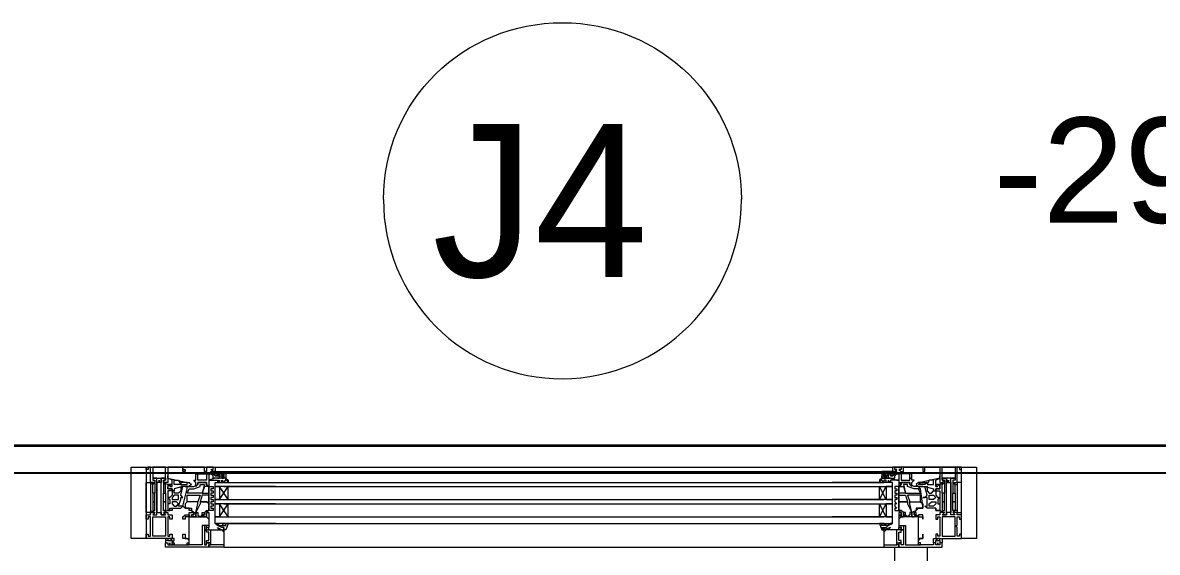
# Model space of a CAD drawing. Header units: millimetres. Extents: x -3501 to 2443, y -1417 to 2787.
# Drawn here: x -349.2 to -237.9, y 1188.5 to 1240.4 of the extents above; entities that cross this region are included whole.
import ezdxf

# ---------------------------------------------------------------- set-up
doc = ezdxf.new("R2010")
doc.units = ezdxf.units.MM
doc.layers.add('Eletroduto', color=160, linetype='Continuous', lineweight=30)
doc.layers.add('TXT e CIRCUITOS', color=7, linetype='Continuous', lineweight=30)
doc.layers.add('PDF_Geometry', color=7, linetype='Continuous')
doc.layers.add('Texto', color=7, linetype='Continuous')
doc.styles.add('PDF Bahnschrift', font='bahnschrift.ttf')
doc.styles.add('txt 2mm', font='arial.ttf', dxfattribs={"height": 100})

msp = doc.modelspace()

# ---------------------------------------------------------------- linework, layer by layer
at = {"layer": 'Eletroduto'}
msp.add_lwpolyline([(-433.96, 1196.31), (-221.41, 1196.28)], dxfattribs=at)
at = {"layer": 'PDF_Geometry', "lineweight": 35}
msp.add_lwpolyline([(-497.07, 1183.93), (-362.04, 1183.93), (-362.04, 1006.37), (-347.02, 1006.37), (-232.31, 1006.37), (-232.31, 1021.39), (-347.02, 1021.39), (-347.02, 1183.93), (-142.15, 1183.93), (-142.15, 1021.39), (-162.47, 1021.39), (-162.47, 1006.37), (-142.15, 1006.37), (-142.15, 996.42), (-127.12, 996.42), (-127.12, 1183.93), (-116.75, 1183.93), (-116.75, 1198.96), (-512.1, 1198.96)], dxfattribs=at)
at = {"layer": 'PDF_Geometry', "lineweight": 18}
for points in [[(-512.1, 1198.96), (372.77, 1198.96), (387.8, 1198.96)], [(-330.3, 1196.84), (-263.84, 1196.84)], [(-334.95, 1196), (-334.95, 1196)], [(-330.3, 1196.21), (-330.08, 1196.21), (-330.3, 1196.21)], [(-329.45, 1196.42), (-264.69, 1196.42)], [(-264.05, 1196.21), (-263.84, 1196.21), (-264.05, 1196.21)], [(-259.19, 1196), (-259.19, 1196)], [(-336.65, 1195.15), (-336.65, 1192.61)], [(-334.74, 1194.94), (-334.53, 1194.94), (-334.74, 1194.94)], [(-332.84, 1194.94), (-332.84, 1194.94)], [(-330.93, 1194.94), (-330.93, 1192.61)], [(-324.37, 1194.94), (-330.3, 1194.94), (-330.3, 1195.36), (-324.37, 1195.36)], [(-329.03, 1193.67), (-329.03, 1194.94), (-329.87, 1194.94), (-329.87, 1193.67), (-329.03, 1193.67), (-329.87, 1194.94), (-329.87, 1193.67), (-329.03, 1194.94)], [(-329.45, 1195.36), (-264.69, 1195.36)], [(-329.45, 1194.94), (-264.69, 1194.94)], [(-329.03, 1195.36), (-329.03, 1195.36)], [(-269.77, 1194.94), (-263.84, 1194.94), (-263.84, 1195.36), (-269.77, 1195.36)], [(-265.11, 1195.36), (-265.11, 1195.36)], [(-265.11, 1193.67), (-265.11, 1194.94), (-264.48, 1194.94), (-264.48, 1193.67), (-265.11, 1193.67), (-264.48, 1194.94), (-264.48, 1193.67), (-265.11, 1194.94)], [(-263.21, 1194.94), (-263.21, 1192.61)], [(-261.3, 1194.94), (-261.3, 1194.94)], [(-259.4, 1194.94), (-259.61, 1194.94), (-259.4, 1194.94)], [(-257.49, 1195.15), (-257.49, 1192.61)], [(-331.78, 1193.46), (-331.78, 1193.46)], [(-331.57, 1194.09), (-331.57, 1194.09)], [(-330.93, 1194.09), (-330.93, 1194.09)], [(-330.93, 1193.46), (-330.93, 1193.46)], [(-324.37, 1193.25), (-330.3, 1193.25), (-330.3, 1193.67), (-324.37, 1193.67)], [(-329.45, 1193.67), (-264.69, 1193.67)], [(-269.77, 1193.25), (-263.84, 1193.25), (-263.84, 1193.67), (-269.77, 1193.67)], [(-263.21, 1194.09), (-263.21, 1194.09)], [(-263.21, 1193.46), (-263.21, 1193.46)], [(-262.57, 1194.09), (-262.57, 1194.09)], [(-262.36, 1193.46), (-262.36, 1193.46)], [(-329.03, 1191.98), (-329.03, 1193.25), (-329.87, 1193.25), (-329.87, 1191.98), (-329.03, 1191.98), (-329.87, 1193.25), (-329.87, 1191.98), (-329.03, 1193.25)], [(-329.45, 1193.25), (-264.69, 1193.25)], [(-265.11, 1191.98), (-265.11, 1193.25), (-264.48, 1193.25), (-264.48, 1191.98), (-265.11, 1191.98), (-264.48, 1193.25), (-264.48, 1191.98), (-265.11, 1193.25)], [(-324.37, 1191.34), (-330.3, 1191.34), (-330.3, 1191.98), (-324.37, 1191.98)], [(-330.3, 1191.34), (-330.3, 1191.34)], [(-330.3, 1191.34), (-330.3, 1191.34)], [(-329.45, 1191.98), (-264.69, 1191.98)], [(-329.45, 1191.34), (-264.69, 1191.34)], [(-329.24, 1191.34), (-329.24, 1191.34)], [(-329.24, 1191.34), (-329.24, 1191.34)], [(-269.77, 1191.34), (-263.84, 1191.34), (-263.84, 1191.98), (-269.77, 1191.98)], [(-264.9, 1191.34), (-264.9, 1191.34)], [(-264.9, 1191.34), (-264.9, 1191.34)], [(-263.84, 1191.34), (-263.84, 1191.34)], [(-263.84, 1191.34), (-263.84, 1191.34)], [(-330.93, 1190.71), (-330.93, 1190.71)], [(-329.66, 1191.13), (-329.66, 1191.13)], [(-329.66, 1190.92), (-329.66, 1190.92)], [(-329.45, 1191.13), (-329.45, 1191.13)], [(-329.45, 1190.92), (-329.45, 1190.92)], [(-329.45, 1190.71), (-329.45, 1190.71)], [(-329.24, 1190.71), (-329.24, 1190.71)], [(-264.9, 1191.13), (-264.9, 1191.13)], [(-264.9, 1190.71), (-264.9, 1190.71)], [(-264.9, 1190.71), (-264.9, 1190.71)], [(-264.48, 1191.13), (-264.48, 1191.13)], [(-264.48, 1190.92), (-264.48, 1190.92)], [(-263.21, 1190.71), (-263.21, 1190.71)], [(-334.53, 1189.65), (-334.53, 1189.44), (-334.32, 1189.65), (-334.32, 1189.86), (-334.53, 1189.86), (-334.95, 1189.86), (-334.95, 1189.65), (-334.53, 1189.65), (-334.74, 1189.86), (-334.95, 1189.86), (-335.16, 1189.86), (-335.16, 1189.65), (-335.16, 1189.44), (-334.95, 1189.44)], [(-334.95, 1189.65), (-335.16, 1189.65), (-335.16, 1189.44), (-334.95, 1189.44), (-334.95, 1189.22), (-334.74, 1189.22), (-334.53, 1189.22), (-334.53, 1189.44)], [(-335.16, 1189.44), (-335.16, 1189.44)], [(-334.95, 1189.65), (-334.95, 1189.65)], [(-334.95, 1189.65), (-334.95, 1189.65)], [(-334.74, 1189.44), (-334.74, 1189.22), (-334.74, 1189.44)], [(-334.53, 1189.65), (-334.53, 1189.65)], [(-334.53, 1189.65), (-334.53, 1189.65)], [(-334.53, 1189.65), (-334.53, 1189.65)], [(-334.53, 1189.44), (-334.53, 1189.44)], [(-334.53, 1189.44), (-334.53, 1189.44)], [(-329.45, 1189.01), (-264.69, 1189.01)], [(-259.19, 1189.65), (-259.19, 1189.86), (-258.97, 1189.86), (-258.97, 1189.65), (-258.97, 1189.44), (-259.19, 1189.44), (-259.19, 1189.22), (-259.4, 1189.22), (-259.61, 1189.22), (-259.61, 1189.44), (-259.82, 1189.44), (-259.82, 1189.65), (-259.82, 1189.86), (-259.61, 1189.86), (-259.19, 1189.86), (-259.4, 1189.86), (-259.61, 1189.65)], [(-259.82, 1189.44), (-259.82, 1189.44)], [(-259.61, 1189.65), (-259.61, 1189.65)], [(-259.61, 1189.44), (-259.61, 1189.65), (-259.19, 1189.65), (-259.19, 1189.44)], [(-259.61, 1189.65), (-259.61, 1189.65)], [(-259.61, 1189.65), (-259.61, 1189.65)], [(-259.61, 1189.44), (-259.61, 1189.44)], [(-259.4, 1189.44), (-259.4, 1189.22), (-259.4, 1189.44)], [(-259.19, 1189.65), (-259.19, 1189.65)], [(-259.19, 1189.65), (-259.19, 1189.65)], [(-259.19, 1189.65), (-259.19, 1189.65)], [(-259.19, 1189.44), (-259.19, 1189.44)], [(-258.97, 1189.44), (-258.97, 1189.44)]]:
    msp.add_lwpolyline(points, dxfattribs=at)
at = {"layer": 'PDF_Geometry', "color": 55, "lineweight": 18, "true_color": 0xafaf3c}
for points in [[(-337.07, 1196.84), (-337.07, 1189.86), (-338.55, 1189.86), (-338.55, 1196.84)], [(-255.59, 1196.84), (-255.59, 1189.86), (-257.07, 1189.86), (-257.07, 1196.84)]]:
    msp.add_lwpolyline(points, close=True, dxfattribs=at)
at = {"layer": 'PDF_Geometry', "lineweight": 18}
for points in [[(-334.95, 1196.63), (-334.95, 1195.36), (-335.16, 1195.36), (-335.38, 1195.36), (-335.38, 1195.57), (-335.16, 1195.57), (-335.16, 1195.78), (-335.59, 1195.78), (-335.59, 1195.57), (-335.59, 1195.36), (-335.8, 1195.36), (-335.8, 1195.57), (-335.8, 1195.36), (-336.01, 1195.36), (-336.01, 1195.57), (-336.01, 1195.78), (-336.43, 1195.78), (-336.43, 1195.57), (-336.22, 1195.57), (-336.22, 1195.36), (-336.43, 1195.36), (-336.65, 1195.36), (-336.65, 1196.84), (-336.86, 1196.84), (-336.86, 1196.63), (-337.07, 1196.63), (-337.07, 1196.84), (-330.51, 1196.84), (-330.3, 1196.84), (-330.3, 1196.42), (-330.51, 1196.42), (-330.72, 1196.63), (-330.51, 1196.63), (-330.51, 1196.84), (-331.14, 1196.84), (-331.14, 1196.63), (-331.14, 1196.42), (-331.35, 1196.42), (-331.35, 1196.63), (-331.35, 1196.84), (-333.47, 1196.84), (-333.47, 1196.63), (-333.26, 1196.63), (-333.26, 1196.42), (-333.47, 1196.42), (-333.47, 1196.63), (-333.47, 1196.84), (-334.53, 1196.84), (-334.95, 1196.84)], [(-335.16, 1196.84), (-336.43, 1196.84), (-336.43, 1196), (-336.43, 1195.78), (-335.16, 1195.78), (-335.16, 1196)], [(-259.19, 1196.63), (-259.19, 1195.36), (-258.97, 1195.36), (-258.76, 1195.57), (-258.97, 1195.57), (-258.97, 1195.78), (-258.55, 1195.78), (-258.55, 1195.57), (-258.55, 1195.36), (-258.34, 1195.57), (-258.34, 1195.36), (-258.13, 1195.36), (-258.13, 1195.57), (-258.13, 1195.78), (-257.7, 1195.78), (-257.7, 1195.57), (-257.92, 1195.57), (-257.92, 1195.36), (-257.7, 1195.36), (-257.49, 1195.36), (-257.49, 1196.84), (-257.28, 1196.84), (-257.28, 1196.63), (-257.07, 1196.63), (-257.07, 1196.84), (-263.63, 1196.84), (-263.84, 1196.84), (-263.84, 1196.42), (-263.63, 1196.42), (-263.42, 1196.63), (-263.63, 1196.63), (-263.63, 1196.84), (-262.99, 1196.84), (-262.99, 1196.63), (-263.21, 1196.63), (-262.99, 1196.42), (-262.78, 1196.42), (-262.78, 1196.63), (-262.78, 1196.84), (-260.88, 1196.84), (-260.88, 1196.63), (-260.88, 1196.42), (-260.67, 1196.42), (-260.67, 1196.63), (-260.67, 1196.84), (-259.61, 1196.84), (-259.19, 1196.84)], [(-258.97, 1196.84), (-257.7, 1196.84), (-257.7, 1196), (-257.7, 1195.78), (-258.97, 1195.78), (-258.97, 1196)], [(-336.01, 1195.36), (-336.01, 1195.57), (-336.01, 1195.78), (-336.43, 1195.78), (-336.43, 1195.57), (-336.22, 1195.57), (-336.22, 1195.36), (-336.65, 1195.15), (-336.65, 1192.61), (-336.22, 1192.4), (-336.43, 1192.19), (-336.01, 1192.19), (-336.01, 1192.4)], [(-335.59, 1195.36), (-335.59, 1195.57), (-335.59, 1195.78), (-335.16, 1195.78), (-335.16, 1195.57), (-335.38, 1195.57), (-335.38, 1195.36), (-334.95, 1195.15), (-334.53, 1195.15), (-334.74, 1195.15), (-334.95, 1195.15), (-334.95, 1194.73), (-334.74, 1194.73), (-334.53, 1194.73), (-334.53, 1194.52), (-334.74, 1194.52), (-334.95, 1194.52), (-334.95, 1192.61), (-334.74, 1192.61), (-334.74, 1192.82), (-334.53, 1192.82), (-334.53, 1192.61), (-334.95, 1192.61), (-335.38, 1192.4), (-335.16, 1192.19), (-335.59, 1192.19), (-335.59, 1192.4)], [(-332.84, 1194.94), (-333.47, 1194.94), (-334.32, 1194.73), (-334.32, 1194.52), (-334.53, 1194.52), (-334.53, 1194.73), (-334.74, 1194.73), (-334.95, 1194.73), (-334.95, 1194.94), (-334.74, 1195.15), (-334.74, 1194.94), (-334.53, 1194.94), (-334.53, 1195.15), (-334.53, 1195.36), (-334.53, 1195.57), (-334.95, 1195.78), (-334.95, 1196), (-334.95, 1195.78), (-333.05, 1195.36), (-332.84, 1195.36), (-332.62, 1195.15)], [(-332.2, 1195.15), (-332.2, 1195.36), (-332.41, 1195.57), (-332.2, 1195.57), (-332.2, 1195.78), (-332.2, 1196.21), (-330.51, 1196.21), (-330.3, 1196.21), (-330.51, 1196.21), (-330.3, 1196), (-330.08, 1196), (-330.08, 1196.21), (-329.45, 1196.21), (-329.45, 1195.78), (-329.66, 1196), (-329.45, 1196), (-329.45, 1196.21), (-329.87, 1196.21), (-330.08, 1196), (-329.87, 1196), (-329.87, 1195.78), (-330.3, 1195.78), (-330.51, 1195.78), (-330.51, 1196), (-330.72, 1196.21), (-330.93, 1196.21), (-330.93, 1196), (-330.93, 1195.57), (-330.93, 1195.15), (-330.93, 1194.94), (-331.14, 1195.15), (-331.14, 1195.36), (-331.99, 1195.36), (-331.99, 1195.15), (-332.2, 1194.94)], [(-331.99, 1195.57), (-331.99, 1196.21), (-331.14, 1196.21), (-331.14, 1195.57)], [(-330.08, 1195.36), (-329.87, 1195.57), (-329.87, 1195.36), (-329.66, 1195.36), (-329.66, 1195.57), (-329.45, 1195.36), (-329.24, 1195.57), (-329.24, 1195.78), (-329.45, 1195.78), (-330.08, 1195.78), (-330.3, 1195.78), (-330.93, 1195.57), (-330.72, 1195.57), (-330.3, 1195.57), (-330.08, 1195.57)], [(-329.03, 1195.57), (-329.03, 1195.36), (-329.24, 1195.78), (-329.45, 1195.78), (-330.08, 1195.78), (-329.87, 1195.78), (-329.87, 1196), (-329.87, 1196.21), (-329.66, 1196.21), (-329.66, 1196), (-329.45, 1196), (-329.66, 1196), (-329.66, 1195.78), (-329.45, 1195.78), (-329.45, 1196), (-329.45, 1196.21), (-330.08, 1196.21), (-330.08, 1196), (-330.3, 1196), (-330.51, 1196.21), (-330.3, 1196.21), (-330.72, 1196.21), (-330.72, 1196.42), (-330.3, 1196.42), (-329.24, 1196.42), (-329.24, 1196.21), (-329.24, 1196), (-329.24, 1195.78)], [(-329.87, 1196), (-329.66, 1196), (-329.66, 1195.78), (-329.87, 1195.78)], [(-265.11, 1195.57), (-265.11, 1195.36), (-264.9, 1195.78), (-264.69, 1195.78), (-264.05, 1195.78), (-264.26, 1195.78), (-264.26, 1196), (-264.26, 1196.21), (-264.48, 1196.21), (-264.69, 1196), (-264.48, 1196), (-264.48, 1195.78), (-264.69, 1195.78), (-264.9, 1195.78), (-264.9, 1196), (-264.69, 1196), (-264.69, 1196.21), (-264.9, 1196.21), (-264.69, 1196.21), (-264.05, 1196.21), (-264.05, 1196), (-263.84, 1196), (-263.63, 1196.21), (-263.84, 1196.21), (-263.42, 1196.21), (-263.42, 1196.42), (-263.84, 1196.42), (-264.9, 1196.42), (-264.9, 1196.21), (-264.9, 1196), (-264.9, 1195.78)], [(-264.05, 1195.36), (-264.26, 1195.57), (-264.26, 1195.36), (-264.48, 1195.36), (-264.48, 1195.57), (-264.69, 1195.57), (-264.69, 1195.36), (-264.9, 1195.57), (-264.9, 1195.78), (-264.69, 1195.78), (-264.05, 1195.78), (-263.42, 1195.57), (-263.21, 1195.57), (-263.42, 1195.57), (-264.05, 1195.57)], [(-261.94, 1195.15), (-261.94, 1195.36), (-261.73, 1195.57), (-261.94, 1195.57), (-261.94, 1195.78), (-262.15, 1195.78), (-261.94, 1195.78), (-261.94, 1196.21), (-263.63, 1196.21), (-263.84, 1196.21), (-263.63, 1196.21), (-263.84, 1196), (-264.05, 1196), (-264.05, 1196.21), (-264.69, 1196.21), (-264.69, 1195.78), (-264.48, 1196), (-264.69, 1196), (-264.69, 1196.21), (-264.26, 1196.21), (-264.26, 1196), (-264.26, 1195.78), (-263.84, 1195.78), (-263.63, 1195.78), (-263.63, 1196), (-263.42, 1196.21), (-263.21, 1196.21), (-263.21, 1196), (-263.21, 1195.57), (-263.21, 1195.15), (-263.21, 1194.94), (-262.99, 1195.15), (-263.21, 1195.36), (-262.99, 1195.36), (-262.15, 1195.36), (-262.15, 1195.15), (-261.94, 1194.94)], [(-264.26, 1196), (-264.48, 1196), (-264.48, 1195.78), (-264.26, 1195.78)], [(-262.15, 1195.57), (-262.15, 1196.21), (-262.99, 1196.21), (-262.99, 1195.57)], [(-261.3, 1194.94), (-260.67, 1194.94), (-259.82, 1194.73), (-259.82, 1194.52), (-259.61, 1194.52), (-259.61, 1194.73), (-259.4, 1194.73), (-259.19, 1194.73), (-259.19, 1194.94), (-259.4, 1195.15), (-259.61, 1195.15), (-259.61, 1194.94), (-259.61, 1195.15), (-259.61, 1195.36), (-259.61, 1195.57), (-259.19, 1195.78), (-259.19, 1196), (-259.19, 1195.78), (-261.09, 1195.36), (-261.3, 1195.36), (-261.51, 1195.15)], [(-258.55, 1195.36), (-258.55, 1195.57), (-258.55, 1195.78), (-258.97, 1195.78), (-258.97, 1195.57), (-258.76, 1195.57), (-258.76, 1195.36), (-259.19, 1195.15), (-259.61, 1195.15), (-259.4, 1195.15), (-259.19, 1195.15), (-259.19, 1194.73), (-259.4, 1194.73), (-259.61, 1194.73), (-259.61, 1194.52), (-259.4, 1194.52), (-259.19, 1194.52), (-259.19, 1192.61), (-259.4, 1192.61), (-259.61, 1192.61), (-259.61, 1192.82), (-259.61, 1192.61), (-259.19, 1192.61), (-258.76, 1192.4), (-258.97, 1192.19), (-258.55, 1192.19), (-258.55, 1192.4)], [(-258.13, 1195.36), (-258.13, 1195.57), (-258.13, 1195.78), (-257.7, 1195.78), (-257.7, 1195.57), (-257.92, 1195.57), (-257.92, 1195.36), (-257.7, 1195.15), (-257.49, 1195.15), (-257.49, 1192.61), (-257.7, 1192.61), (-257.92, 1192.4), (-257.7, 1192.19), (-258.13, 1192.19), (-258.13, 1192.4)], [(-336.65, 1192.4), (-337.07, 1192.4), (-337.07, 1192.61), (-337.07, 1195.15), (-337.07, 1195.36), (-336.65, 1195.36), (-336.65, 1195.15), (-336.65, 1192.61)], [(-336.43, 1194.3), (-336.43, 1194.52), (-336.43, 1195.15), (-336.22, 1195.36), (-336.22, 1195.15), (-336.22, 1194.52), (-336.22, 1194.3)], [(-336.01, 1192.4), (-335.59, 1192.4), (-335.59, 1192.61), (-335.59, 1195.15), (-335.59, 1195.36), (-336.01, 1195.36), (-336.01, 1195.15), (-336.01, 1192.61)], [(-335.16, 1194.3), (-335.16, 1194.52), (-335.16, 1195.15), (-335.38, 1195.36), (-335.38, 1195.15), (-335.38, 1194.52), (-335.38, 1194.3)], [(-334.53, 1192.82), (-334.32, 1192.82), (-333.68, 1192.82), (-333.47, 1193.03), (-333.68, 1193.03), (-333.89, 1193.03), (-333.68, 1193.67), (-333.68, 1193.88), (-333.47, 1193.88), (-333.68, 1194.09), (-333.47, 1194.94), (-333.68, 1194.94), (-333.68, 1194.52), (-333.89, 1194.3), (-334.32, 1194.3), (-334.32, 1194.52), (-334.53, 1194.52), (-334.53, 1194.09), (-334.74, 1193.88), (-334.95, 1193.88), (-334.74, 1193.67), (-334.74, 1193.25), (-334.95, 1193.25), (-334.95, 1193.03), (-334.95, 1192.82), (-334.95, 1192.61), (-334.74, 1192.61), (-334.74, 1192.82)], [(-334.32, 1195.57), (-333.89, 1195.57), (-333.68, 1195.15), (-333.89, 1195.15), (-334.32, 1195.15)], [(-333.68, 1195.15), (-333.47, 1195.15), (-333.05, 1195.15), (-333.05, 1195.36), (-333.68, 1195.36)], [(-332.41, 1194.94), (-331.99, 1195.15), (-331.99, 1195.36), (-331.14, 1195.36), (-331.14, 1195.15), (-330.93, 1194.94), (-330.93, 1192.61), (-331.14, 1192.4), (-331.14, 1192.19), (-331.14, 1191.98), (-331.35, 1191.98), (-331.57, 1192.19), (-331.35, 1192.19), (-331.35, 1192.4), (-331.14, 1192.61), (-330.93, 1192.61), (-330.93, 1193.25), (-331.14, 1193.46), (-331.78, 1193.46), (-331.78, 1193.25), (-332.2, 1192.4), (-332.2, 1192.19), (-332.2, 1191.98), (-332.62, 1191.98), (-332.62, 1192.19), (-332.41, 1192.19), (-332.41, 1192.4), (-332.62, 1192.61), (-332.84, 1192.61), (-332.84, 1192.82), (-333.26, 1192.82), (-333.47, 1193.03), (-333.05, 1194.73), (-333.05, 1194.94)], [(-332.84, 1194.94), (-333.05, 1194.94), (-333.26, 1194.94), (-333.05, 1194.94)], [(-333.05, 1194.3), (-332.84, 1194.73), (-332.41, 1194.73), (-331.78, 1194.94), (-331.78, 1195.15), (-331.57, 1195.15), (-331.35, 1195.15), (-331.57, 1194.3), (-331.78, 1194.3)], [(-330.93, 1194.3), (-330.93, 1194.94), (-331.35, 1194.94), (-331.57, 1194.3)], [(-330.51, 1194.94), (-330.51, 1194.73), (-330.72, 1194.73), (-330.72, 1194.52), (-330.51, 1194.52), (-330.51, 1194.3), (-330.72, 1194.3), (-330.72, 1194.09), (-330.51, 1194.09), (-330.51, 1193.88), (-330.72, 1193.88), (-330.72, 1193.67), (-330.51, 1193.67), (-330.51, 1193.46), (-330.72, 1193.46), (-330.72, 1193.25), (-330.51, 1193.25), (-330.51, 1193.03), (-330.72, 1193.03), (-330.72, 1192.82), (-330.51, 1192.82), (-330.51, 1192.61), (-330.93, 1192.61), (-330.93, 1194.94)], [(-329.87, 1194.94), (-329.87, 1193.67), (-330.3, 1193.67), (-330.3, 1194.94)], [(-264.48, 1194.94), (-264.48, 1193.67), (-263.84, 1193.67), (-263.84, 1194.94)], [(-263.63, 1194.94), (-263.63, 1194.73), (-263.42, 1194.73), (-263.42, 1194.52), (-263.63, 1194.52), (-263.63, 1194.3), (-263.42, 1194.3), (-263.42, 1194.09), (-263.63, 1194.09), (-263.63, 1193.88), (-263.42, 1193.88), (-263.42, 1193.67), (-263.63, 1193.67), (-263.63, 1193.46), (-263.42, 1193.25), (-263.63, 1193.25), (-263.63, 1193.03), (-263.42, 1192.82), (-263.63, 1192.82), (-263.63, 1192.61), (-263.21, 1192.61), (-263.21, 1194.94)], [(-261.73, 1194.94), (-262.15, 1195.15), (-262.15, 1195.36), (-262.99, 1195.36), (-262.99, 1195.15), (-263.21, 1194.94), (-263.21, 1192.61), (-262.99, 1192.4), (-262.99, 1192.19), (-262.99, 1191.98), (-262.78, 1191.98), (-262.78, 1192.19), (-262.78, 1192.4), (-262.99, 1192.61), (-263.21, 1192.61), (-263.21, 1193.25), (-263.21, 1193.46), (-262.36, 1193.46), (-262.36, 1193.25), (-261.94, 1192.4), (-261.94, 1192.19), (-261.94, 1191.98), (-261.73, 1191.98), (-261.51, 1192.19), (-261.73, 1192.19), (-261.73, 1192.4), (-261.51, 1192.61), (-261.3, 1192.82), (-260.88, 1192.82), (-260.88, 1193.03), (-261.09, 1194.73), (-261.3, 1194.94)], [(-263.21, 1194.3), (-263.21, 1194.94), (-262.99, 1194.94), (-262.78, 1194.94), (-262.57, 1194.3)], [(-261.3, 1194.3), (-261.09, 1194.3), (-261.3, 1194.73), (-261.73, 1194.73), (-262.36, 1194.94), (-262.36, 1195.15), (-262.57, 1195.15), (-262.78, 1195.15), (-262.57, 1194.3), (-262.36, 1194.3)], [(-260.67, 1195.15), (-261.09, 1195.15), (-261.3, 1195.15), (-261.09, 1195.36), (-260.46, 1195.36)], [(-261.3, 1194.94), (-261.09, 1194.94), (-260.88, 1194.94), (-261.09, 1194.94)], [(-259.61, 1192.82), (-259.82, 1192.82), (-260.46, 1192.82), (-260.67, 1193.03), (-260.46, 1193.03), (-260.46, 1193.67), (-260.46, 1193.88), (-260.67, 1193.88), (-260.88, 1193.88), (-260.67, 1193.88), (-260.46, 1194.09), (-260.67, 1194.94), (-260.46, 1194.94), (-260.46, 1194.52), (-260.24, 1194.3), (-260.03, 1194.3), (-259.82, 1194.52), (-259.61, 1194.52), (-259.61, 1194.09), (-259.4, 1193.88), (-259.19, 1193.88), (-259.4, 1193.67), (-259.4, 1193.25), (-259.19, 1193.25), (-259.19, 1193.03), (-259.19, 1192.82), (-259.19, 1192.61), (-259.4, 1192.61), (-259.61, 1192.61)], [(-259.82, 1195.57), (-260.24, 1195.57), (-260.46, 1195.15), (-259.82, 1195.15)], [(-258.97, 1194.3), (-258.97, 1194.52), (-258.97, 1195.15), (-258.76, 1195.36), (-258.76, 1195.15), (-258.76, 1194.52), (-258.76, 1194.3)], [(-258.13, 1192.4), (-258.55, 1192.4), (-258.55, 1192.61), (-258.55, 1195.15), (-258.55, 1195.36), (-258.13, 1195.36), (-258.13, 1195.15), (-258.13, 1192.61)], [(-257.7, 1194.3), (-257.7, 1194.52), (-257.7, 1195.15), (-257.92, 1195.36), (-257.92, 1195.15), (-257.92, 1194.52), (-257.92, 1194.3)], [(-257.49, 1192.4), (-257.07, 1192.4), (-257.07, 1192.61), (-257.07, 1195.15), (-257.07, 1195.36), (-257.49, 1195.36), (-257.49, 1195.15), (-257.49, 1192.61)], [(-336.22, 1193.46), (-336.22, 1194.3), (-336.43, 1194.3), (-336.43, 1193.46)], [(-336.43, 1193.46), (-336.43, 1192.61), (-336.22, 1192.61), (-336.22, 1193.46)], [(-335.38, 1193.46), (-335.38, 1194.3), (-335.16, 1194.3), (-335.16, 1193.46)], [(-335.16, 1193.46), (-335.16, 1192.61), (-335.38, 1192.61), (-335.38, 1193.46)], [(-334.53, 1193.88), (-334.53, 1193.67), (-333.89, 1193.67), (-333.89, 1194.09), (-334.32, 1194.09)], [(-334.53, 1193.46), (-334.53, 1193.25), (-334.32, 1193.03), (-334.11, 1193.03), (-333.89, 1193.25), (-334.11, 1193.46)], [(-333.05, 1193.46), (-333.26, 1193.25), (-333.26, 1192.82), (-332.84, 1192.82), (-332.62, 1192.82), (-332.62, 1192.61), (-332.41, 1192.4), (-332.2, 1192.4), (-331.99, 1193.25), (-331.99, 1193.46)], [(-331.78, 1194.09), (-331.99, 1193.46), (-333.05, 1193.46), (-333.05, 1194.09)], [(-330.93, 1194.09), (-331.57, 1194.09), (-331.78, 1193.46), (-330.93, 1193.46)], [(-263.21, 1194.09), (-262.57, 1194.09), (-262.36, 1193.46), (-263.21, 1193.46)], [(-262.36, 1194.09), (-262.15, 1193.46), (-261.09, 1193.46), (-261.09, 1194.09)], [(-261.09, 1193.46), (-260.88, 1193.25), (-260.88, 1192.82), (-261.3, 1192.82), (-261.51, 1192.82), (-261.51, 1192.61), (-261.94, 1192.4), (-262.15, 1193.25), (-262.15, 1193.46)], [(-259.61, 1193.88), (-259.82, 1193.67), (-260.24, 1193.67), (-260.24, 1194.09), (-259.82, 1194.09)], [(-259.61, 1193.46), (-259.61, 1193.25), (-259.82, 1193.03), (-260.03, 1193.03), (-260.24, 1193.03), (-260.24, 1193.25), (-260.03, 1193.46)], [(-258.76, 1193.46), (-258.76, 1194.3), (-258.97, 1194.3), (-258.97, 1193.46)], [(-258.97, 1193.46), (-258.97, 1192.61), (-258.76, 1192.61), (-258.76, 1193.46)], [(-257.92, 1193.46), (-257.92, 1194.3), (-257.7, 1194.3), (-257.7, 1193.46)], [(-257.7, 1193.46), (-257.7, 1192.61), (-257.92, 1192.61), (-257.92, 1193.46)], [(-334.95, 1192.19), (-334.53, 1192.19), (-334.53, 1191.76), (-334.74, 1191.76), (-334.74, 1191.98), (-334.95, 1191.98), (-334.95, 1191.13), (-334.95, 1190.92), (-334.95, 1190.07), (-334.74, 1190.07), (-334.74, 1190.28), (-334.53, 1190.28), (-334.53, 1189.86), (-337.07, 1189.86), (-337.07, 1190.28), (-336.86, 1190.28), (-336.86, 1190.07), (-336.65, 1190.07), (-336.65, 1190.92), (-336.65, 1191.13), (-336.65, 1191.98), (-336.86, 1191.98), (-336.86, 1191.76), (-337.07, 1191.76), (-337.07, 1192.19), (-336.65, 1192.19), (-336.65, 1192.4), (-336.43, 1192.4), (-336.22, 1192.4), (-336.43, 1192.19), (-336.01, 1192.19), (-336.01, 1192.4), (-335.8, 1192.4), (-335.59, 1192.4), (-335.59, 1192.19), (-335.16, 1192.19), (-335.38, 1192.4), (-335.16, 1192.4), (-334.95, 1192.4)], [(-330.93, 1191.13), (-330.93, 1190.92), (-331.14, 1190.92), (-331.14, 1191.13), (-331.35, 1191.13), (-331.35, 1190.07), (-331.35, 1189.22), (-331.14, 1189.22), (-331.14, 1189.44), (-330.93, 1189.44), (-330.93, 1189.01), (-335.16, 1189.01), (-335.16, 1189.44), (-334.95, 1189.44), (-334.95, 1189.22), (-334.53, 1189.22), (-334.53, 1189.44), (-334.32, 1189.44), (-334.32, 1189.22), (-334.53, 1189.22), (-332.84, 1189.22), (-333.05, 1189.22), (-333.05, 1189.44), (-332.84, 1189.44), (-332.84, 1189.65), (-333.05, 1189.86), (-333.26, 1189.86), (-333.47, 1189.86), (-333.47, 1190.28), (-333.26, 1190.28), (-333.26, 1189.86), (-332.84, 1189.86), (-332.84, 1190.07), (-332.84, 1190.28), (-332.84, 1191.76), (-332.84, 1191.98), (-333.26, 1191.98), (-333.26, 1191.76), (-333.47, 1191.76), (-333.47, 1191.98), (-333.26, 1192.19), (-332.84, 1192.19), (-332.84, 1191.98), (-332.84, 1192.19), (-332.84, 1192.4), (-332.62, 1192.4), (-332.41, 1192.4), (-332.41, 1192.19), (-332.62, 1192.19), (-332.62, 1191.98), (-332.2, 1191.98), (-332.2, 1192.19), (-332.2, 1192.4), (-331.99, 1192.4), (-331.99, 1192.19), (-331.78, 1191.98), (-331.57, 1192.19), (-331.57, 1192.4), (-331.35, 1192.4), (-331.35, 1192.19), (-331.57, 1192.19), (-331.57, 1191.98), (-331.14, 1191.98), (-331.14, 1192.19), (-331.14, 1192.4), (-330.93, 1192.4)], [(-329.87, 1193.25), (-329.87, 1191.98), (-330.3, 1191.98), (-330.3, 1193.25)], [(-264.48, 1193.25), (-264.48, 1191.98), (-263.84, 1191.98), (-263.84, 1193.25)], [(-263.21, 1191.13), (-263.21, 1190.92), (-262.99, 1190.92), (-262.99, 1191.13), (-262.78, 1191.13), (-262.78, 1190.07), (-262.78, 1189.22), (-262.99, 1189.22), (-262.99, 1189.44), (-263.21, 1189.44), (-263.21, 1189.01), (-259.19, 1189.01), (-258.97, 1189.01), (-258.97, 1189.44), (-259.19, 1189.44), (-259.19, 1189.22), (-259.61, 1189.22), (-259.61, 1189.44), (-259.82, 1189.44), (-259.82, 1189.22), (-261.3, 1189.22), (-261.09, 1189.22), (-261.09, 1189.44), (-261.3, 1189.44), (-261.3, 1189.65), (-261.09, 1189.86), (-260.88, 1189.86), (-260.88, 1190.28), (-260.88, 1189.86), (-261.3, 1189.86), (-261.3, 1190.07), (-261.3, 1190.28), (-261.3, 1191.76), (-261.3, 1191.98), (-260.88, 1191.98), (-260.88, 1191.76), (-260.88, 1191.98), (-260.88, 1192.19), (-261.3, 1192.19), (-261.3, 1191.98), (-261.51, 1192.19), (-261.51, 1192.4), (-261.73, 1192.4), (-261.73, 1192.19), (-261.51, 1192.19), (-261.51, 1191.98), (-261.94, 1191.98), (-261.94, 1192.19), (-261.94, 1192.4), (-262.15, 1192.4), (-262.15, 1192.19), (-262.36, 1191.98), (-262.57, 1192.19), (-262.57, 1192.4), (-262.78, 1192.4), (-262.78, 1192.19), (-262.57, 1192.19), (-262.78, 1191.98), (-262.99, 1191.98), (-263.21, 1192.19), (-262.99, 1192.19), (-262.99, 1192.4), (-263.21, 1192.4)], [(-259.19, 1192.19), (-259.61, 1192.19), (-259.61, 1191.76), (-259.4, 1191.76), (-259.4, 1191.98), (-259.19, 1191.98), (-259.19, 1191.13), (-259.19, 1190.92), (-259.19, 1190.07), (-259.4, 1190.07), (-259.4, 1190.28), (-259.61, 1190.28), (-259.61, 1189.86), (-257.07, 1189.86), (-257.07, 1190.28), (-257.28, 1190.28), (-257.28, 1190.07), (-257.49, 1190.07), (-257.49, 1190.92), (-257.7, 1191.13), (-257.49, 1191.13), (-257.49, 1191.98), (-257.28, 1191.98), (-257.28, 1191.76), (-257.07, 1191.76), (-257.07, 1192.19), (-257.49, 1192.19), (-257.49, 1192.4), (-257.7, 1192.4), (-257.92, 1192.4), (-257.7, 1192.19), (-258.13, 1192.19), (-258.13, 1192.4), (-258.34, 1192.4), (-258.55, 1192.4), (-258.55, 1192.19), (-258.97, 1192.19), (-258.76, 1192.4), (-258.97, 1192.4), (-259.19, 1192.4)], [(-336.43, 1191.98), (-335.16, 1191.98), (-335.16, 1190.07), (-336.43, 1190.07)], [(-332.84, 1190.28), (-332.84, 1191.55), (-332.84, 1191.76), (-332.84, 1191.98), (-331.14, 1191.98), (-330.93, 1191.76), (-330.93, 1191.13), (-331.14, 1191.13), (-331.57, 1191.13), (-331.57, 1189.22), (-332.84, 1189.22), (-332.84, 1190.07)], [(-329.87, 1191.13), (-329.66, 1191.13), (-329.45, 1191.34), (-329.24, 1191.34), (-329.03, 1191.34), (-329.24, 1190.71), (-329.45, 1190.71), (-329.45, 1190.92), (-329.66, 1190.92), (-330.08, 1191.13), (-330.3, 1191.34), (-330.08, 1191.34)], [(-329.24, 1191.34), (-329.45, 1191.34), (-329.66, 1191.13), (-329.45, 1191.13), (-329.24, 1191.13)], [(-264.9, 1190.92), (-264.69, 1190.92), (-264.48, 1190.92), (-264.26, 1191.13), (-263.84, 1191.34), (-264.05, 1191.34), (-264.26, 1191.13), (-264.48, 1191.13), (-264.69, 1191.34), (-264.9, 1191.34), (-265.11, 1191.34), (-264.9, 1190.71), (-264.69, 1190.71)], [(-264.9, 1191.13), (-264.9, 1191.34), (-264.69, 1191.34), (-264.48, 1191.13), (-264.69, 1191.13)], [(-261.3, 1190.28), (-261.3, 1191.55), (-261.3, 1191.76), (-261.3, 1191.98), (-261.51, 1191.98), (-262.99, 1191.98), (-263.21, 1191.76), (-263.21, 1191.13), (-262.99, 1191.13), (-262.78, 1191.13), (-262.57, 1191.13), (-262.57, 1189.22), (-261.51, 1189.22), (-261.3, 1189.22), (-261.3, 1190.07)], [(-257.7, 1191.98), (-258.97, 1191.98), (-258.97, 1190.07), (-257.7, 1190.07)], [(-331.14, 1190.71), (-331.35, 1190.71), (-331.14, 1190.71), (-331.14, 1190.92)], [(-331.14, 1190.71), (-330.93, 1190.71), (-329.87, 1190.71), (-330.08, 1190.92), (-329.66, 1190.71), (-329.45, 1190.71), (-329.45, 1190.92), (-329.45, 1189.01), (-330.93, 1189.01), (-330.93, 1189.22), (-330.72, 1189.22), (-330.72, 1189.44), (-330.93, 1189.44), (-331.14, 1189.44), (-331.14, 1189.65), (-330.93, 1189.65), (-330.93, 1190.49), (-331.14, 1190.49)], [(-330.93, 1190.92), (-331.14, 1190.92), (-331.14, 1190.71), (-330.93, 1190.71)], [(-329.66, 1190.71), (-329.45, 1190.49), (-329.45, 1189.22), (-330.72, 1189.22), (-330.72, 1189.44), (-330.72, 1189.65), (-330.72, 1190.49), (-330.72, 1190.71)], [(-262.99, 1190.71), (-263.21, 1190.71), (-264.26, 1190.71), (-264.05, 1190.92), (-264.69, 1190.71), (-264.69, 1190.92), (-264.69, 1189.01), (-263.21, 1189.01), (-263.21, 1189.22), (-263.42, 1189.22), (-263.42, 1189.44), (-263.21, 1189.44), (-262.99, 1189.44), (-262.99, 1189.65), (-263.21, 1189.65), (-263.21, 1190.49), (-262.99, 1190.49)], [(-264.48, 1190.71), (-264.69, 1190.49), (-264.69, 1189.22), (-263.42, 1189.22), (-263.42, 1189.44), (-263.42, 1189.65), (-263.42, 1190.49), (-263.42, 1190.71)], [(-263.21, 1190.92), (-262.99, 1190.92), (-262.99, 1190.71), (-263.21, 1190.71)], [(-262.99, 1190.71), (-262.78, 1190.71), (-262.99, 1190.71), (-262.99, 1190.92)], [(-263.63, 1187.53), (-263.63, 1189.01), (-260.46, 1189.01), (-260.46, 1187.53)]]:
    msp.add_lwpolyline(points, close=True, dxfattribs=at)
at = {"layer": 'Texto', "lineweight": 9}
msp.add_lwpolyline([(-313.79, 1223.09, 0.415663), (-296.22, 1205.52, 0.411152), (-278.66, 1223.09)], format="xyb", dxfattribs=at)
for points in [[(-313.79, 1223.09), (-313.79, 1232.82), (-305.96, 1240.44), (-296.22, 1240.44)], [(-296.22, 1240.44), (-286.7, 1240.44), (-278.66, 1232.82), (-278.66, 1223.09)]]:
    msp.add_open_spline(points, degree=3, dxfattribs=at)

# ---------------------------------------------------------------- texts
at = {"layer": 'Texto', "insert": (-309, 1222.9), "char_height": 14.986, "attachment_point": 4, "style": 'PDF Bahnschrift'}
msp.add_mtext('J4', dxfattribs=at)
at = {"layer": 'TXT e CIRCUITOS', "ltscale": 3, "insert": (-253.93, 1231.15), "char_height": 10.328, "attachment_point": 1, "style": 'txt 2mm'}
msp.add_mtext_dynamic_manual_height_columns('-29-', width=19.6112, gutter_width=51.64, heights=[0], dxfattribs=at)

doc.saveas('drawing.dxf')
